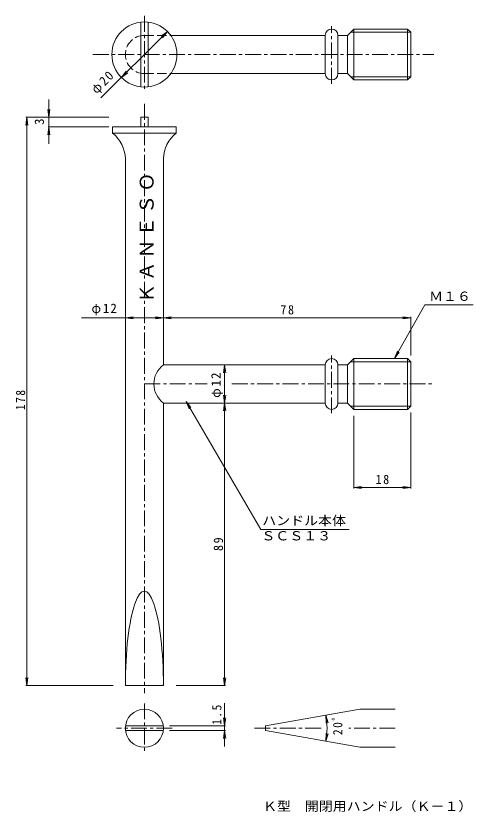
# Model space of a CAD drawing. Units: millimetres on the paper. Extents: x -82 to 63, y -113 to 138.
import ezdxf
from ezdxf.enums import TextEntityAlignment as Align

# ---------------------------------------------------------------- set-up
doc = ezdxf.new("R2010")
doc.units = ezdxf.units.MM
doc.linetypes.add('CHAIN1', pattern=[8, 5, -1, 1, -1])
doc.linetypes.add('DASHED3', pattern=[4, 3, -1])
for name, color, linetype, lineweight in [('0-2_仕上', 3, 'Continuous', 9), ('0-4_その他', 7, 'Continuous', 9), ('0-5_寸法', 7, 'Continuous', 9)]:
    doc.layers.add(name, color=color, linetype=linetype, lineweight=lineweight)
doc.styles.add('ＭＳ ゴシック', font='')
doc.styles.get('ＭＳ ゴシック').set_extended_font_data('MS Gothic')

msp = doc.modelspace()

# ---------------------------------------------------------------- linework, layer by layer
at = {"layer": '0-2_仕上'}
for p, q in [((-42.172, 115.286), (-42.172, 135.657)), ((-39.872, 115.286), (-39.872, 135.657)), ((22.978, 131.472), (24.978, 133.472)), ((24.978, 133.471), (41.924, 133.471)), ((24.978, 117.472), (24.978, 133.471)), ((41.924, 117.471), (41.924, 133.471)), ((42.978, 132.472), (41.924, 133.471)), ((-32.712, 131.472), (15.978, 131.472)), ((15.978, 119.472), (15.978, 131.472)), ((19.978, 119.472), (19.978, 131.472)), ((19.978, 131.472), (22.978, 131.472)), ((23.978, 132.472), (42.978, 132.472)), ((42.978, 132.472), (42.978, 118.472)), ((-32.712, 119.472), (15.978, 119.472)), ((19.978, 119.472), (22.978, 119.472)), ((42.978, 118.472), (23.978, 118.472)), ((41.924, 117.471), (42.978, 118.472)), ((24.978, 117.471), (41.924, 117.471)), ((-42.172, 105.694), (-39.872, 105.694)), ((-42.172, 105.694), (-42.172, 102.694)), ((-39.872, 105.694), (-39.872, 102.694)), ((-51.022, 102.694), (-31.022, 102.694)), ((-51.022, 102.694), (-51.022, 100.694)), ((-51.022, 100.694), (-31.022, 100.694)), ((-31.022, 102.694), (-31.022, 100.694)), ((-47.022, 92.694), (-47.022, -33.306)), ((-35.022, 27.694), (-35.022, 92.693)), ((-35.022, 27.694), (15.978, 27.694)), ((15.978, 15.694), (15.978, 27.694)), ((19.978, 15.694), (19.978, 27.694)), ((19.978, 27.694), (22.978, 27.694)), ((22.978, 27.694), (24.978, 29.694)), ((23.978, 28.694), (42.978, 28.694)), ((24.978, 13.694), (24.978, 29.694)), ((24.978, 29.694), (41.924, 29.694)), ((41.924, 13.694), (41.924, 29.694)), ((42.978, 28.694), (41.924, 29.694)), ((42.978, 28.694), (42.978, 14.694)), ((-35.022, -73.306), (-35.022, 15.694)), ((-35.022, 15.694), (15.978, 15.694)), ((19.978, 15.694), (22.978, 15.694)), ((-35.022, -33.306), (-35.022, 13.694)), ((42.978, 14.694), (23.978, 14.694)), ((24.978, 13.694), (41.924, 13.694)), ((41.924, 13.694), (42.978, 14.694)), ((26.948, -80.74), (38.08, -80.74)), ((37.174, -80.74), (38.08, -80.74)), ((-35.07, -85.99), (-46.976, -85.99)), ((-35.07, -87.49), (-46.976, -87.49)), ((-2.826, -87.49), (26.948, -92.74)), ((38.08, -92.74), (26.948, -92.74)), ((38.08, -92.74), (37.174, -92.74))]:
    msp.add_line(p, q, dxfattribs=at)
at = {"layer": '0-2_仕上', "linetype": 'CHAIN1'}
for p, q in [((-41.022, 137.625), (-41.022, 114.075)), ((17.978, 116.254), (17.978, 134.409)), ((-57.238, 125.472), (50.193, 125.472)), ((-41.022, 109.886), (-41.022, -75.691)), ((17.978, 12.477), (17.978, 30.632)), ((-41.022, 21.694), (-21.278, 21.694)), ((-13.435, 21.694), (50.193, 21.694)), ((-41.023, -78.913), (-41.023, -94.376)), ((-32.239, -86.74), (-49.788, -86.74)), ((-6.325, -86.74), (14.853, -86.74)), ((38.08, -86.74), (23.384, -86.74))]:
    msp.add_line(p, q, dxfattribs=at)
at = {"layer": '0-2_仕上', "linetype": 'DASHED3'}
for p, q in [((-41.022, 131.472), (-32.712, 131.472)), ((-41.022, 119.472), (-32.712, 119.472))]:
    msp.add_line(p, q, dxfattribs=at)
at = {"layer": '0-2_仕上'}
for points in [[(24.978, 117.472), (22.978, 119.472), (22.978, 131.472)], [(24.978, 13.694), (22.978, 15.694), (22.978, 27.694)], [(-47.022, 13.694), (-47.022, -73.306), (-35.022, -73.306)], [(-2.826, -87.49), (-2.826, -85.99), (26.948, -80.74)]]:
    msp.add_lwpolyline(points, dxfattribs=at)
for centre, radius in [((-41.022, 125.472), 10.25), ((-41.023, -86.74), 6)]:
    msp.add_circle(centre, radius, dxfattribs=at)
for centre, radius, start, end in [((-41.972, 135.477), 0.2, 95.42412, 180), ((-40.072, 135.477), 0.2, 0, 84.57588), ((17.978, 131.472), 2, 0, 180), ((17.978, 119.472), 2, 180, 0), ((-41.972, 115.467), 0.2, 180, 264.57588), ((-40.072, 115.467), 0.2, 275.42412, 0), ((-57.75, 92.33), 10.734, 1.94333, 51.18758), ((-24.294, 92.33), 10.734, 128.81242, 178.06058), ((-30.522, 21.694), 7.5, 126.86997, 233.13003), ((17.978, 27.694), 2, 0, 180), ((17.978, 15.694), 2, 180, 0), ((-46.722, -73.006), 0.3, 180, 270), ((-35.322, -73.006), 0.3, 270, 2.70385), ((-46.797, -86.19), 0.2, 90, 174.5586), ((-46.797, -87.29), 0.2, 185.4414, 270), ((-35.249, -86.19), 0.2, 5.4414, 90), ((-35.249, -87.29), 0.2, 270, 354.5586)]:
    msp.add_arc(centre, radius, start, end, dxfattribs=at)
at = {"layer": '0-2_仕上', "linetype": 'DASHED3'}
msp.add_arc((-41.022, 125.472), 6, 90, 270, dxfattribs=at)
at = {"layer": '0-2_仕上'}
msp.add_ellipse((-41.022, -73.306), major_axis=(0, -29.774), ratio=0.201516, start_param=1.5707963, end_param=4.712389, dxfattribs=at)
at = {"layer": '0-4_その他'}
for p, q in [((-33.774, 132.719), (-54.707, 111.786)), ((-33.774, 132.719), (-35.757, 131.197)), ((-33.774, 132.719), (-35.296, 130.736)), ((-48.27, 118.224), (-46.748, 120.207)), ((-48.27, 118.224), (-46.286, 119.746)), ((47.439, 46.65), (37.817, 29.694)), ((47.439, 46.65), (62.604, 46.65)), ((-47.022, 42.565), (-44.543, 42.891)), ((-35.022, 42.565), (-37.501, 42.891)), ((-35.022, 42.565), (-32.543, 42.891)), ((42.978, 42.565), (40.499, 42.891)), ((42.978, 42.865), (42.978, 30.694)), ((-47.022, 42.565), (-60.803, 42.565)), ((-47.022, 42.565), (-35.022, 42.565)), ((-47.022, 42.565), (-44.543, 42.238)), ((-35.022, 42.565), (-37.501, 42.238)), ((-35.022, 42.565), (42.978, 42.565)), ((-35.022, 42.565), (-32.543, 42.238)), ((42.978, 42.565), (40.499, 42.238)), ((37.817, 29.694), (38.774, 32.004)), ((37.817, 29.694), (39.339, 31.677)), ((-27.871, 16.217), (-26.349, 14.234)), ((-27.871, 16.217), (-26.914, 13.907)), ((-27.871, 16.217), (-4.341, -24.125)), ((42.978, -11.183), (42.978, 12.694)), ((24.978, -11.183), (24.978, 11.694)), ((24.978, -10.883), (27.457, -10.557)), ((24.978, -10.883), (42.978, -10.883)), ((24.978, -10.883), (27.457, -11.209)), ((42.978, -10.883), (40.499, -10.557)), ((42.978, -10.883), (40.499, -11.209)), ((-4.341, -24.125), (23.531, -24.125)), ((-15.711, -85.99), (-15.711, -78.807)), ((16.193, -82.636), (16.945, -85.021)), ((16.193, -82.636), (16.302, -85.134)), ((-15.711, -85.99), (-16.037, -83.512)), ((-15.711, -85.99), (-15.384, -83.512)), ((-15.411, -85.99), (-33.07, -85.99)), ((-15.411, -87.49), (-33.07, -87.49)), ((-15.711, -87.49), (-16.037, -89.969)), ((-15.711, -87.49), (-15.711, -85.99)), ((-15.711, -87.49), (-15.711, -92.49)), ((-15.711, -87.49), (-15.384, -89.969)), ((16.193, -90.844), (16.302, -88.346)), ((16.193, -90.844), (16.945, -88.459))]:
    msp.add_line(p, q, dxfattribs=at)
msp.add_arc((-7.08, -86.74), 23.632, 350, 10, dxfattribs=at)
at = {"layer": '0-5_寸法'}
for p, q in [((-71.101, 97.35), (-71.101, 111.325)), ((-71.101, 105.694), (-71.428, 108.173)), ((-71.101, 105.694), (-70.775, 108.173)), ((-78.076, 105.694), (-78.403, 103.215)), ((-52.245, 105.694), (-78.376, 105.694)), ((-78.076, 105.694), (-78.076, -73.306)), ((-78.076, 105.694), (-77.75, 103.215)), ((-52.245, 105.694), (-71.401, 105.694)), ((-71.101, 102.694), (-71.428, 100.215)), ((-52.245, 102.694), (-71.401, 102.694)), ((-71.101, 102.694), (-70.775, 100.215)), ((-15.711, 27.694), (-16.037, 25.215)), ((-15.711, 27.694), (-15.384, 25.215)), ((-15.711, 27.694), (-15.711, 15.694)), ((-14.211, 27.694), (-15.411, 27.694)), ((-15.711, 15.694), (-16.037, 18.173)), ((-15.711, 15.694), (-15.384, 18.173)), ((-15.711, 15.694), (-16.037, 13.215)), ((-15.711, 15.694), (-15.384, 13.215)), ((-15.711, 15.694), (-15.711, -73.306)), ((-14.211, 15.694), (-15.411, 15.694)), ((-78.076, -73.306), (-78.403, -70.827)), ((-78.076, -73.306), (-77.75, -70.827)), ((-15.711, -73.306), (-16.037, -70.827)), ((-15.711, -73.306), (-15.384, -70.827)), ((-50.902, -73.306), (-78.376, -73.306)), ((-31.01, -73.306), (-15.411, -73.306))]:
    msp.add_line(p, q, dxfattribs=at)

# ---------------------------------------------------------------- texts
at = {"layer": '0-4_その他', "color": 2, "style": 'ＭＳ ゴシック', "width": 1.1}
for s, p in [('Ｍ１６', (48.716, 46.983)), ('ハンドル本体', (-3.875, -23.684)), ('ＳＣＳ１３', (-4.144, -28.458))]:
    msp.add_text(s, height=2.933, dxfattribs=at).set_placement(p, align=Align.BOTTOM_LEFT)
at = {"layer": '0-4_その他', "color": 2, "char_height": 2.933, "attachment_point": 7, "style": 'ＭＳ ゴシック'}
for s, insert, rotation in [('\\T1.19;φ20', (-55.529, 112.309), 45), ('\\T1.27;\\W0.9;1.5', (-16.684, -85.696), 90), ('\\T1.27;\\W0.9;20ﾟ', (21.435, -88.903), 90)]:
    msp.add_mtext(s, dxfattribs=dict(at, insert=insert, rotation=rotation))
at = {"layer": '0-4_その他', "color": 3, "insert": (-38.022, 47.182), "char_height": 4.399, "attachment_point": 7, "rotation": 90, "style": 'ＭＳ ゴシック'}
msp.add_mtext('\\T1.17;ＫＡＮＥＳＯ', dxfattribs=at)
at = {"layer": '0-4_その他', "color": 2, "char_height": 2.933, "attachment_point": 7, "style": 'ＭＳ ゴシック'}
for s, insert in [('\\T1.19;φ12', (-57.698, 43.281)), ('\\T1.27;\\W0.95;78', (1.853, 43.565)), ('\\T1.27;\\W0.95;18', (31.853, -9.883))]:
    msp.add_mtext(s, dxfattribs=dict(at, insert=insert))
at = {"layer": '0-5_寸法', "color": 2, "style": 'ＭＳ ゴシック'}
msp.add_text('3', height=2.933, rotation=90, dxfattribs=at).set_placement((-71.817, 103.315), align=Align.BOTTOM_LEFT)
at = {"layer": '0-5_寸法', "color": 2, "style": 'ＭＳ ゴシック', "width": 1.1}
msp.add_text('Ｋ型\u3000開閉用ハンドル（Ｋ－１）', height=2.933, dxfattribs=at).set_placement((-3.637, -113.649), align=Align.BOTTOM_LEFT)
at = {"layer": '0-5_寸法', "color": 2, "char_height": 2.933, "attachment_point": 7, "rotation": 90, "style": 'ＭＳ ゴシック'}
for s, insert in [('\\T1.19;φ12', (-16.21, 17.319)), ('\\T1.27;\\W0.9;178', (-78.576, 13.444)), ('\\T1.27;\\W0.95;89', (-16.21, -30.931))]:
    msp.add_mtext(s, dxfattribs=dict(at, insert=insert))

doc.saveas('drawing.dxf')
